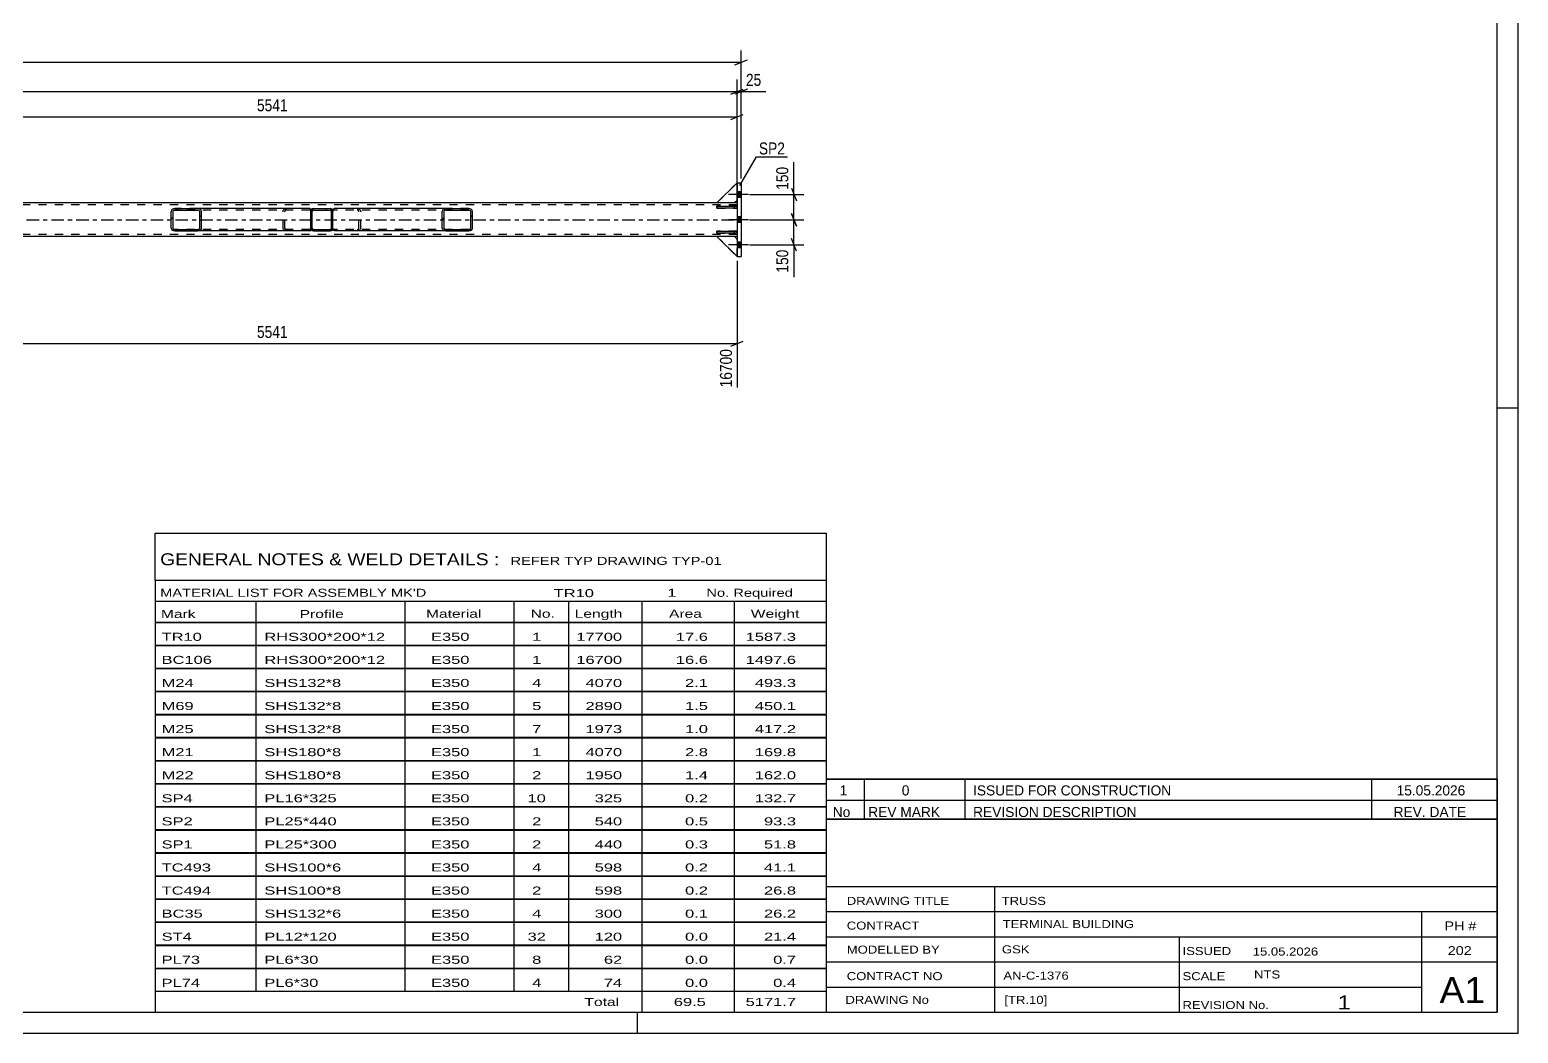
# Model space of a CAD drawing. Header units: millimetres. Extents: x -51 to 790, y -418 to 176.
# Drawn here: x 434.9 to 789.9, y -418.3 to -179.1 of the extents above; entities that cross this region are included whole.
import ezdxf

# ---------------------------------------------------------------- set-up
doc = ezdxf.new("R2010")
doc.units = ezdxf.units.MM
doc.linetypes.add('DXK_LINE_DOT2', pattern=[3.9198, 1.9599, -1.9599])
doc.linetypes.add('DXK_LINE_DOT3', pattern=[5.9187, 2.979, -0.9799, 0.9799, -0.9799])
doc.styles.add('Arial Narrow', font='ARIALN.TTF', dxfattribs={"height": 0.2})

# ---------------------------------------------------------------- blocks, each defined once
blk = doc.blocks.new('Unknown-389637219-15102')
at = {"color": 5, "linetype": 'Continuous'}
for p, q in [((789.86, -418.34), (789.86, 175.66)), ((784.86, -413.34), (784.86, 170.66)), ((789.86, -269.34), (784.86, -269.34)), ((-46.14, -413.34), (784.86, -413.34)), ((579.86, -418.34), (579.86, -413.34)), ((-51.14, -418.34), (789.86, -418.34))]:
    blk.add_line(p, q, dxfattribs=at)
blk = doc.blocks.new('Unknown-389637219-39942')
at = {"color": 7, "linetype": 'Continuous'}
for p, q in [((624.86, -367.29), (624.86, -413.34)), ((624.86, -367.29), (784.86, -367.29)), ((784.86, -367.34), (784.86, -413.34)), ((624.86, -383.34), (784.86, -383.34)), ((665, -383.34), (665, -413.34)), ((624.86, -389.34), (784.86, -389.34)), ((766.86, -413.29), (766.86, -389.29)), ((624.86, -395.34), (784.86, -395.34)), ((709, -395.34), (709, -413.34)), ((624.86, -401.34), (784.86, -401.34)), ((624.86, -407.34), (766.86, -407.34)), ((624.86, -413.34), (784.86, -413.34))]:
    blk.add_line(p, q, dxfattribs=at)
at = {"color": 7, "style": 'Arial Narrow'}
for s, height, width, p in [('DRAWING TITLE', 1.9089, 1.425378, (629.74, -387.73)), ('TRUSS', 1.909, 1.425378, (666.67, -387.75)), ('CONTRACT', 1.909, 1.425378, (629.74, -393.63)), ('TERMINAL BUILDING', 1.9089, 1.425378, (666.92, -393.27)), ('MODELLED BY', 1.9089, 1.425378, (629.74, -399.36)), ('GSK', 1.909, 1.425378, (666.74, -399.3)), ('ISSUED', 1.909, 1.425378, (709.8, -399.7)), ('15.05.2026', 1.909, 1.425378, (726.55, -399.82)), ('CONTRACT NO', 1.9089, 1.425378, (629.74, -405.68)), ('AN-C-1376', 1.909, 1.425378, (667.09, -405.56)), ('SCALE', 1.909, 1.425378, (709.8, -405.69)), ('A1', 6.204, 1.25, (771.1, -411.14)), ('DRAWING No', 1.909, 1.425378, (629.42, -411.34)), ('[TR.10]', 1.909, 1.425378, (667.32, -411.35)), ('REVISION No.', 1.9089, 1.425378, (709.8, -412.57)), ('1', 3.34, 1.5, (746.77, -412.66))]:
    blk.add_text(s, height=height, dxfattribs=dict(at, width=width)).set_placement(p)
at = {"color": 7, "linetype": 'Continuous', "style": 'Arial Narrow'}
for s, height, width, p in [('PH #', 2.1, 1.42538, (772.26, -393.79)), ('202', 2.1, 1.42538, (773.05, -399.69)), ('NTS', 1.909, 1.425378, (726.86, -405.29))]:
    blk.add_text(s, height=height, dxfattribs=dict(at, width=width)).set_placement(p)
blk = doc.blocks.new('Unknown-389637219-39943')
at = {"color": 7, "linetype": 'Continuous'}
for p, q in [((464.86, -299.09), (624.86, -299.09)), ((464.86, -310.34), (464.86, -299.09)), ((624.86, -299.09), (624.86, -310.34)), ((464.86, -310.34), (624.86, -310.34)), ((464.86, -310.34), (464.86, -315.34)), ((624.86, -310.34), (624.86, -315.34)), ((464.86, -315.34), (624.86, -315.34)), ((464.86, -315.34), (464.86, -320.34)), ((488.86, -315.34), (488.86, -320.34)), ((524.36, -315.34), (524.36, -320.34)), ((550.36, -315.34), (550.36, -320.34)), ((563.36, -315.34), (563.36, -320.34)), ((580.86, -315.34), (580.86, -320.34)), ((602.86, -315.34), (602.86, -320.34)), ((624.86, -315.34), (624.86, -320.34)), ((464.86, -320.34), (624.86, -320.34)), ((464.86, -320.39), (464.86, -325.79)), ((464.86, -320.39), (624.86, -320.39)), ((488.86, -320.34), (488.86, -325.84)), ((524.36, -320.34), (524.36, -325.84)), ((550.36, -320.34), (550.36, -325.84)), ((563.36, -320.34), (563.36, -325.84)), ((580.86, -320.34), (580.86, -325.84)), ((602.86, -320.34), (602.86, -325.84)), ((624.86, -320.39), (624.86, -325.79)), ((464.86, -325.79), (624.86, -325.79)), ((464.86, -325.89), (464.86, -331.29)), ((464.86, -325.89), (624.86, -325.89)), ((488.86, -325.84), (488.86, -331.34)), ((524.36, -325.84), (524.36, -331.34)), ((550.36, -325.84), (550.36, -331.34)), ((563.36, -325.84), (563.36, -331.34)), ((580.86, -325.84), (580.86, -331.34)), ((602.86, -325.84), (602.86, -331.34)), ((624.86, -325.89), (624.86, -331.29)), ((464.86, -331.29), (624.86, -331.29)), ((464.86, -331.39), (464.86, -336.79)), ((464.86, -331.39), (624.86, -331.39)), ((488.86, -331.34), (488.86, -336.84)), ((524.36, -331.34), (524.36, -336.84)), ((550.36, -331.34), (550.36, -336.84)), ((563.36, -331.34), (563.36, -336.84)), ((580.86, -331.34), (580.86, -336.84)), ((602.86, -331.34), (602.86, -336.84)), ((624.86, -331.39), (624.86, -336.79)), ((464.86, -336.79), (624.86, -336.79)), ((464.86, -336.89), (464.86, -342.29)), ((464.86, -336.89), (624.86, -336.89)), ((488.86, -336.84), (488.86, -342.34)), ((524.36, -336.84), (524.36, -342.34)), ((550.36, -336.84), (550.36, -342.34)), ((563.36, -336.84), (563.36, -342.34)), ((580.86, -336.84), (580.86, -342.34)), ((602.86, -336.84), (602.86, -342.34)), ((624.86, -336.89), (624.86, -342.29)), ((464.86, -342.29), (624.86, -342.29)), ((464.86, -342.39), (464.86, -347.79)), ((464.86, -342.39), (624.86, -342.39)), ((488.86, -342.34), (488.86, -347.84)), ((524.36, -342.34), (524.36, -347.84)), ((550.36, -342.34), (550.36, -347.84)), ((563.36, -342.34), (563.36, -347.84)), ((580.86, -342.34), (580.86, -347.84)), ((602.86, -342.34), (602.86, -347.84)), ((624.86, -342.39), (624.86, -347.79)), ((464.86, -347.79), (624.86, -347.79)), ((488.86, -347.84), (488.86, -353.34)), ((524.36, -347.84), (524.36, -353.34)), ((550.36, -347.84), (550.36, -353.34)), ((563.36, -347.84), (563.36, -353.34)), ((580.86, -347.84), (580.86, -353.34)), ((602.86, -347.84), (602.86, -353.34)), ((464.86, -347.89), (464.86, -353.29)), ((464.86, -347.89), (624.86, -347.89)), ((624.86, -347.89), (624.86, -353.29)), ((464.86, -353.29), (624.86, -353.29)), ((464.86, -353.39), (464.86, -358.79)), ((464.86, -353.39), (624.86, -353.39)), ((488.86, -353.34), (488.86, -358.84)), ((524.36, -353.34), (524.36, -358.84)), ((550.36, -353.34), (550.36, -358.84)), ((563.36, -353.34), (563.36, -358.84)), ((580.86, -353.34), (580.86, -358.84)), ((602.86, -353.34), (602.86, -358.84)), ((624.86, -353.39), (624.86, -358.79)), ((464.86, -358.79), (624.86, -358.79)), ((464.86, -358.89), (464.86, -364.29)), ((464.86, -358.89), (624.86, -358.89)), ((488.86, -358.84), (488.86, -364.34)), ((524.36, -358.84), (524.36, -364.34)), ((550.36, -358.84), (550.36, -364.34)), ((563.36, -358.84), (563.36, -364.34)), ((580.86, -358.84), (580.86, -364.34)), ((602.86, -358.84), (602.86, -364.34)), ((624.86, -358.89), (624.86, -364.29)), ((464.86, -364.29), (624.86, -364.29)), ((464.86, -364.39), (464.86, -369.79)), ((464.86, -364.39), (624.86, -364.39)), ((488.86, -364.34), (488.86, -369.84)), ((524.36, -364.34), (524.36, -369.84)), ((550.36, -364.34), (550.36, -369.84)), ((563.36, -364.34), (563.36, -369.84)), ((580.86, -364.34), (580.86, -369.84)), ((602.86, -364.34), (602.86, -369.84)), ((624.86, -364.39), (624.86, -369.79)), ((464.86, -369.79), (624.86, -369.79)), ((464.86, -369.89), (464.86, -375.29)), ((464.86, -369.89), (624.86, -369.89)), ((488.86, -369.84), (488.86, -375.34)), ((524.36, -369.84), (524.36, -375.34)), ((550.36, -369.84), (550.36, -375.34)), ((563.36, -369.84), (563.36, -375.34)), ((580.86, -369.84), (580.86, -375.34)), ((602.86, -369.84), (602.86, -375.34)), ((624.86, -369.89), (624.86, -375.29)), ((464.86, -375.29), (624.86, -375.29)), ((464.86, -375.39), (464.86, -380.79)), ((464.86, -375.39), (624.86, -375.39)), ((488.86, -375.34), (488.86, -380.84)), ((524.36, -375.34), (524.36, -380.84)), ((550.36, -375.34), (550.36, -380.84)), ((563.36, -375.34), (563.36, -380.84)), ((580.86, -375.34), (580.86, -380.84)), ((602.86, -375.34), (602.86, -380.84)), ((624.86, -375.39), (624.86, -380.79)), ((464.86, -380.79), (624.86, -380.79)), ((464.86, -380.89), (464.86, -386.29)), ((464.86, -380.89), (624.86, -380.89)), ((488.86, -380.84), (488.86, -386.34)), ((524.36, -380.84), (524.36, -386.34)), ((550.36, -380.84), (550.36, -386.34)), ((563.36, -380.84), (563.36, -386.34)), ((580.86, -380.84), (580.86, -386.34)), ((602.86, -380.84), (602.86, -386.34)), ((624.86, -380.89), (624.86, -386.29)), ((464.86, -386.29), (624.86, -386.29)), ((464.86, -386.39), (464.86, -391.79)), ((464.86, -386.39), (624.86, -386.39)), ((488.86, -386.34), (488.86, -391.84)), ((524.36, -386.34), (524.36, -391.84)), ((550.36, -386.34), (550.36, -391.84)), ((563.36, -386.34), (563.36, -391.84)), ((580.86, -386.34), (580.86, -391.84)), ((602.86, -386.34), (602.86, -391.84)), ((624.86, -386.39), (624.86, -391.79)), ((464.86, -391.79), (624.86, -391.79)), ((464.86, -391.89), (464.86, -397.29)), ((464.86, -391.89), (624.86, -391.89)), ((488.86, -391.84), (488.86, -397.34)), ((524.36, -391.84), (524.36, -397.34)), ((550.36, -391.84), (550.36, -397.34)), ((563.36, -391.84), (563.36, -397.34)), ((580.86, -391.84), (580.86, -397.34)), ((602.86, -391.84), (602.86, -397.34)), ((624.86, -391.89), (624.86, -397.29)), ((464.86, -397.29), (624.86, -397.29)), ((464.86, -397.39), (464.86, -402.79)), ((464.86, -397.39), (624.86, -397.39)), ((488.86, -397.34), (488.86, -402.84)), ((524.36, -397.34), (524.36, -402.84)), ((550.36, -397.34), (550.36, -402.84)), ((563.36, -397.34), (563.36, -402.84)), ((580.86, -397.34), (580.86, -402.84)), ((602.86, -397.34), (602.86, -402.84)), ((624.86, -397.39), (624.86, -402.79)), ((464.86, -402.79), (624.86, -402.79)), ((464.86, -402.89), (464.86, -408.29)), ((464.86, -402.89), (624.86, -402.89)), ((488.86, -402.84), (488.86, -408.34)), ((524.36, -402.84), (524.36, -408.34)), ((550.36, -402.84), (550.36, -408.34)), ((563.36, -402.84), (563.36, -408.34)), ((580.86, -402.84), (580.86, -408.34)), ((602.86, -402.84), (602.86, -408.34)), ((624.86, -402.89), (624.86, -408.29)), ((464.86, -408.29), (624.86, -408.29)), ((464.86, -408.34), (624.86, -408.34)), ((464.86, -408.34), (464.86, -413.34)), ((580.86, -408.34), (580.86, -413.34)), ((602.86, -408.34), (602.86, -413.34)), ((624.86, -408.34), (624.86, -413.34)), ((464.86, -413.34), (624.86, -413.34))]:
    blk.add_line(p, q, dxfattribs=at)
at = {"color": 7, "style": 'Arial Narrow'}
for s, height, width, p in [('GENERAL NOTES & WELD DETAILS :', 2.8633, 1.4, (466.01, -306.78)), ('REFER TYP DRAWING TYP-01', 1.9089, 1.6, (549.56, -306.68)), ("MATERIAL LIST FOR ASSEMBLY MK'D", 1.9089, 1.6, (466.01, -314.28)), ('No. Required', 1.9089, 1.6, (596.27, -314.28)), ('TR10', 1.909, 1.794707, (559.85, -314.37)), ('1', 1.91, 1.794707, (586.94, -314.28)), ('Mark', 1.909, 1.7, (466.19, -319.34)), ('Profile', 1.909, 1.7, (499.27, -319.34)), ('Material', 1.909, 1.7, (529.4, -319.28)), ('No.', 1.909, 1.7, (554.36, -319.28)), ('Length', 1.909, 1.7, (564.86, -319.28)), ('Area', 1.909, 1.7, (587.36, -319.28)), ('Weight', 1.909, 1.7, (606.86, -319.28))]:
    blk.add_text(s, height=height, dxfattribs=dict(at, width=width)).set_placement(p)
at = {"color": 7, "linetype": 'Continuous', "style": 'Arial Narrow'}
for s, height, width, p in [('TR10', 1.909, 1.794707, (466.36, -324.78)), ('RHS300*200*12', 1.9089, 1.794707, (490.86, -324.78)), ('E350', 1.909, 1.794707, (530.6, -324.78)), ('1', 1.91, 1.794707, (554.72, -324.78)), ('17700', 1.909, 1.794707, (565.25, -324.78)), ('17.6', 1.909, 1.794707, (588.99, -324.78)), ('1587.3', 1.909, 1.794707, (605.63, -324.78)), ('BC106', 1.909, 1.794707, (466.36, -330.28)), ('RHS300*200*12', 1.9089, 1.794707, (490.86, -330.28)), ('E350', 1.909, 1.794707, (530.6, -330.28)), ('1', 1.91, 1.794707, (554.72, -330.28)), ('16700', 1.909, 1.794707, (565.25, -330.28)), ('16.6', 1.909, 1.794707, (588.99, -330.28)), ('1497.6', 1.909, 1.794707, (605.63, -330.28)), ('M24', 1.909, 1.794707, (466.36, -335.78)), ('SHS132*8', 1.909, 1.794707, (490.86, -335.78)), ('E350', 1.909, 1.794707, (530.6, -335.78)), ('4', 1.91, 1.794707, (554.72, -335.78)), ('4070', 1.909, 1.794707, (567.44, -335.78)), ('2.1', 1.909, 1.794707, (591.18, -335.78)), ('493.3', 1.909, 1.794707, (607.82, -335.78)), ('M69', 1.909, 1.794707, (466.36, -341.28)), ('SHS132*8', 1.909, 1.794707, (490.86, -341.28)), ('E350', 1.909, 1.794707, (530.6, -341.28)), ('5', 1.91, 1.794707, (554.72, -341.28)), ('2890', 1.909, 1.794707, (567.44, -341.28)), ('1.5', 1.909, 1.794707, (591.18, -341.28)), ('450.1', 1.909, 1.794707, (607.82, -341.28)), ('M25', 1.909, 1.794707, (466.36, -346.78)), ('SHS132*8', 1.909, 1.794707, (490.86, -346.78)), ('E350', 1.909, 1.794707, (530.6, -346.78)), ('7', 1.91, 1.794707, (554.72, -346.78)), ('1973', 1.909, 1.794707, (567.44, -346.78)), ('1.0', 1.909, 1.794707, (591.18, -346.78)), ('417.2', 1.909, 1.794707, (607.82, -346.78)), ('M21', 1.909, 1.794707, (466.36, -352.28)), ('SHS180*8', 1.909, 1.794707, (490.86, -352.28)), ('E350', 1.909, 1.794707, (530.6, -352.28)), ('1', 1.91, 1.794707, (554.72, -352.28)), ('4070', 1.909, 1.794707, (567.44, -352.28)), ('2.8', 1.909, 1.794707, (591.18, -352.28)), ('169.8', 1.909, 1.794707, (607.82, -352.28)), ('M22', 1.909, 1.794707, (466.36, -357.78)), ('SHS180*8', 1.909, 1.794707, (490.86, -357.78)), ('E350', 1.909, 1.794707, (530.6, -357.78)), ('2', 1.91, 1.794707, (554.72, -357.78)), ('1950', 1.909, 1.794707, (567.44, -357.78)), ('1.4', 1.909, 1.794707, (591.18, -357.78)), ('162.0', 1.909, 1.794707, (607.82, -357.78)), ('SP4', 1.909, 1.794707, (466.36, -363.28)), ('PL16*325', 1.909, 1.794707, (490.86, -363.28)), ('E350', 1.909, 1.794707, (530.6, -363.28)), ('10', 1.909, 1.794707, (553.62, -363.28)), ('325', 1.909, 1.794707, (569.63, -363.28)), ('0.2', 1.909, 1.794707, (591.18, -363.28)), ('132.7', 1.909, 1.794707, (607.82, -363.28)), ('SP2', 1.909, 1.794707, (466.36, -368.78)), ('PL25*440', 1.909, 1.794707, (490.86, -368.78)), ('E350', 1.909, 1.794707, (530.6, -368.78)), ('2', 1.91, 1.794707, (554.72, -368.78)), ('540', 1.909, 1.794707, (569.63, -368.78)), ('0.5', 1.909, 1.794707, (591.18, -368.78)), ('93.3', 1.909, 1.794707, (610, -368.78)), ('SP1', 1.909, 1.794707, (466.36, -374.28)), ('PL25*300', 1.909, 1.794707, (490.86, -374.28)), ('E350', 1.909, 1.794707, (530.6, -374.28)), ('2', 1.91, 1.794707, (554.72, -374.28)), ('440', 1.909, 1.794707, (569.63, -374.28)), ('0.3', 1.909, 1.794707, (591.18, -374.28)), ('51.8', 1.909, 1.794707, (610, -374.28)), ('TC493', 1.909, 1.794707, (466.36, -379.78)), ('SHS100*6', 1.909, 1.794707, (490.86, -379.78)), ('E350', 1.909, 1.794707, (530.6, -379.78)), ('4', 1.91, 1.794707, (554.72, -379.78)), ('598', 1.909, 1.794707, (569.63, -379.78)), ('0.2', 1.909, 1.794707, (591.18, -379.78)), ('41.1', 1.909, 1.794707, (610, -379.78)), ('TC494', 1.909, 1.794707, (466.36, -385.28)), ('SHS100*8', 1.909, 1.794707, (490.86, -385.28)), ('E350', 1.909, 1.794707, (530.6, -385.28)), ('2', 1.91, 1.794707, (554.72, -385.28)), ('598', 1.909, 1.794707, (569.63, -385.28)), ('0.2', 1.909, 1.794707, (591.18, -385.28)), ('26.8', 1.909, 1.794707, (610, -385.28)), ('BC35', 1.909, 1.794707, (466.36, -390.78)), ('SHS132*6', 1.909, 1.794707, (490.86, -390.78)), ('E350', 1.909, 1.794707, (530.6, -390.78)), ('4', 1.91, 1.794707, (554.72, -390.78)), ('300', 1.909, 1.794707, (569.63, -390.78)), ('0.1', 1.909, 1.794707, (591.18, -390.78)), ('26.2', 1.909, 1.794707, (610, -390.78)), ('ST4', 1.909, 1.794707, (466.36, -396.28)), ('PL12*120', 1.909, 1.794707, (490.86, -396.28)), ('E350', 1.909, 1.794707, (530.6, -396.28)), ('32', 1.909, 1.794707, (553.62, -396.28)), ('120', 1.909, 1.794707, (569.63, -396.28)), ('0.0', 1.909, 1.794707, (591.18, -396.28)), ('21.4', 1.909, 1.794707, (610, -396.28)), ('PL73', 1.909, 1.794707, (466.36, -401.78)), ('PL6*30', 1.909, 1.794707, (490.86, -401.78)), ('E350', 1.909, 1.794707, (530.6, -401.78)), ('8', 1.91, 1.794707, (554.72, -401.78)), ('62', 1.909, 1.794707, (571.82, -401.78)), ('0.0', 1.909, 1.794707, (591.18, -401.78)), ('0.7', 1.909, 1.794707, (612.19, -401.78)), ('PL74', 1.909, 1.794707, (466.36, -407.28)), ('PL6*30', 1.909, 1.794707, (490.86, -407.28)), ('E350', 1.909, 1.794707, (530.6, -407.28)), ('4', 1.91, 1.794707, (554.72, -407.28)), ('74', 1.909, 1.794707, (571.82, -407.28)), ('0.0', 1.909, 1.794707, (591.18, -407.28)), ('0.4', 1.909, 1.794707, (612.19, -407.28)), ('Total', 1.909, 1.7, (567.19, -411.84)), ('69.5', 1.909, 1.794707, (588.5, -411.84)), ('5171.7', 1.909, 1.794707, (605.63, -411.84))]:
    blk.add_text(s, height=height, dxfattribs=dict(at, width=width)).set_placement(p)
blk = doc.blocks.new('Unknown-389637219-39945')
at = {"color": 7, "linetype": 'Continuous'}
for p, q in [((624.86, -357.79), (784.86, -357.79)), ((784.86, -357.79), (624.86, -357.79)), ((624.86, -357.79), (624.86, -362.79)), ((633.86, -357.79), (633.86, -362.79)), ((657.86, -357.79), (657.86, -362.79)), ((754.86, -357.79), (754.86, -362.79)), ((784.86, -357.79), (784.86, -362.79)), ((624.86, -362.79), (784.86, -362.79)), ((624.86, -362.79), (624.86, -367.29)), ((624.86, -362.79), (784.86, -362.79)), ((633.86, -362.79), (633.86, -367.29)), ((657.86, -362.79), (657.86, -367.29)), ((754.86, -362.79), (754.86, -367.29)), ((784.86, -362.79), (784.86, -367.29)), ((784.86, -367.29), (624.86, -367.29))]:
    blk.add_line(p, q, dxfattribs=at)
at = {"color": 7, "linetype": 'Continuous', "style": 'Arial Narrow'}
for s, height, width, p in [('1', 2.39, 1.196471, (628.02, -361.64)), ('0', 2.39, 1.196471, (642.86, -361.64)), ('ISSUED FOR CONSTRUCTION', 2.3861, 1.196471, (659.86, -361.64)), ('15.05.2026', 2.386, 1.196471, (760.86, -361.64)), ('No', 2.386, 1.2, (626.4, -366.79)), ('REV MARK', 2.386, 1.2, (634.86, -366.79)), ('REVISION DESCRIPTION', 2.3861, 1.2, (659.86, -366.79)), ('REV. DATE', 2.386, 1.2, (760.14, -366.79))]:
    blk.add_text(s, height=height, dxfattribs=dict(at, width=width)).set_placement(p)
blk = doc.blocks.new('Part-389637219-17720 - 17712')
at = {"linetype": 'Continuous'}
h = blk.add_hatch(dxfattribs=at)
h.set_pattern_fill('', scale=0.7, style=0, pattern_type=0)
h.set_pattern_definition([(45, (539.9708, -226.9783), (-1.57154, 1.57154), [])])
h.paths.add_polyline_path([(539.63, -227.03), (539.97, -226.98), (540.26, -226.84), (540.45, -226.63), (540.51, -226.39), (540.51, -222.39), (540.45, -222.14), (540.26, -221.93), (539.97, -221.8), (539.63, -221.75), (534.14, -221.75), (533.81, -221.8), (533.52, -221.93), (533.33, -222.14), (533.27, -222.39), (533.27, -226.39), (533.33, -226.63), (533.52, -226.84), (533.81, -226.98), (534.14, -227.03)])
h.paths.add_polyline_path([(533.98, -226.68), (533.83, -226.61), (533.74, -226.51), (533.7, -226.39), (533.7, -222.39), (533.74, -222.26), (533.83, -222.16), (533.98, -222.09), (534.14, -222.07), (539.63, -222.07), (539.8, -222.09), (539.95, -222.16), (540.04, -222.26), (540.07, -222.39), (540.07, -226.39), (540.04, -226.51), (539.95, -226.61), (539.8, -226.68), (539.63, -226.71), (534.14, -226.71)])
at = {"color": 2, "linetype": 'Continuous'}
for p, q in [((507.21, -221.78), (507.47, -221.75)), ((507.21, -221.78), (507.21, -222.39)), ((534.14, -221.75), (507.47, -221.75)), ((533.33, -222.14), (533.27, -222.39)), ((533.27, -226.39), (533.27, -222.39)), ((533.7, -222.39), (533.74, -222.26)), ((533.7, -226.39), (533.7, -222.39)), ((534.14, -221.75), (533.81, -221.8)), ((533.98, -222.09), (534.14, -222.07)), ((534.14, -221.75), (539.63, -221.75)), ((534.14, -222.07), (539.63, -222.07)), ((539.97, -221.8), (539.63, -221.75)), ((539.63, -222.07), (539.8, -222.09)), ((540.04, -222.26), (540.07, -222.39)), ((540.07, -226.39), (540.07, -222.39)), ((540.51, -222.39), (540.45, -222.14)), ((540.51, -226.39), (540.51, -222.39)), ((507.21, -226.98), (507.21, -226.39)), ((507.21, -226.99), (507.21, -226.98)), ((507.47, -227.03), (507.21, -226.99)), ((534.14, -227.03), (507.47, -227.03)), ((533.27, -226.39), (533.33, -226.63)), ((533.74, -226.51), (533.7, -226.39)), ((533.81, -226.98), (534.14, -227.03)), ((534.14, -226.71), (533.98, -226.68)), ((534.14, -226.71), (539.63, -226.71)), ((534.14, -227.03), (539.63, -227.03)), ((539.8, -226.68), (539.63, -226.71)), ((539.63, -227.03), (539.97, -226.98)), ((540.07, -226.39), (540.04, -226.51)), ((540.45, -226.63), (540.51, -226.39))]:
    blk.add_line(p, q, dxfattribs=at)
at = {"color": 7, "linetype": 'DXK_LINE_DOT2'}
for p, q in [((507.21, -221.78), (507.21, -222.13)), ((507.3, -222.09), (507.21, -222.13)), ((507.21, -226.84), (507.21, -222.39)), ((507.47, -222.07), (507.3, -222.09)), ((539.63, -222.07), (507.47, -222.07)), ((512.96, -221.75), (513.3, -221.8)), ((513.13, -222.09), (512.96, -222.07)), ((513.4, -222.39), (513.37, -222.26)), ((513.4, -226.39), (513.4, -222.39)), ((513.77, -222.14), (513.84, -222.39)), ((513.84, -226.39), (513.84, -222.39)), ((539.63, -221.75), (534.14, -221.75)), ((507.21, -226.64), (507.3, -226.68)), ((507.3, -226.68), (507.47, -226.71)), ((539.63, -226.71), (507.47, -226.71)), ((512.96, -226.71), (513.13, -226.68)), ((513.3, -226.98), (512.96, -227.03)), ((513.37, -226.51), (513.4, -226.39)), ((513.84, -226.39), (513.77, -226.63)), ((539.63, -227.03), (534.14, -227.03))]:
    blk.add_line(p, q, dxfattribs=at)
for centre, radius, start, end in [((513.03, -222.48), 0.401, 32.4104, 75.4453), ((513.1, -222.57), 0.802, 32.4104, 75.4453), ((513.03, -226.29), 0.401, 284.5547, 327.5896), ((513.1, -226.2), 0.802, 284.5547, 327.5896)]:
    blk.add_arc(centre, radius, start, end, dxfattribs=at)
at = {"color": 2, "linetype": 'Continuous'}
for centre, radius, start, end in [((534.01, -222.57), 0.802, 104.5547, 147.5896), ((534.08, -222.48), 0.401, 104.5547, 147.5896), ((539.7, -222.48), 0.401, 32.4104, 75.4453), ((539.77, -222.57), 0.802, 32.4104, 75.4453), ((534.01, -226.2), 0.802, 212.4104, 255.4453), ((534.08, -226.29), 0.401, 212.4104, 255.4453), ((539.7, -226.29), 0.401, 284.5547, 327.5896), ((539.77, -226.2), 0.802, 284.5547, 327.5896)]:
    blk.add_arc(centre, radius, start, end, dxfattribs=at)
blk = doc.blocks.new('Part-389637219-17726 - 17712')
at = {"linetype": 'Continuous'}
h = blk.add_hatch(dxfattribs=at)
h.set_pattern_fill('', scale=0.7, style=0, pattern_type=0)
h.set_pattern_definition([(45, (506.8196, -226.9783), (-1.57154, 1.57154), [])])
h.paths.add_polyline_path([(506.57, -227.03), (506.82, -226.98), (507.03, -226.84), (507.17, -226.63), (507.21, -226.39), (507.21, -222.39), (507.17, -222.14), (507.03, -221.93), (506.82, -221.8), (506.57, -221.75), (502.57, -221.75), (502.33, -221.8), (502.12, -221.93), (501.98, -222.14), (501.93, -222.39), (501.93, -226.39), (501.98, -226.63), (502.12, -226.84), (502.33, -226.98), (502.57, -227.03)])
h.paths.add_polyline_path([(502.45, -226.68), (502.35, -226.61), (502.28, -226.51), (502.25, -226.39), (502.25, -222.39), (502.28, -222.26), (502.35, -222.16), (502.45, -222.09), (502.57, -222.07), (506.57, -222.07), (506.7, -222.09), (506.8, -222.16), (506.87, -222.26), (506.89, -222.39), (506.89, -226.39), (506.87, -226.51), (506.8, -226.61), (506.7, -226.68), (506.57, -226.71), (502.57, -226.71)])
at = {"color": 7, "linetype": 'DXK_LINE_DOT2'}
for p, q in [((501.93, -222.39), (501.98, -222.14)), ((501.93, -226.39), (501.93, -222.39)), ((502.28, -222.26), (502.25, -222.39)), ((502.25, -226.39), (502.25, -222.39)), ((502.33, -221.8), (502.57, -221.75)), ((502.57, -222.07), (502.45, -222.09)), ((502.57, -221.75), (506.57, -221.75)), ((502.57, -222.07), (506.57, -222.07)), ((506.57, -221.75), (506.82, -221.8)), ((506.7, -222.09), (506.57, -222.07)), ((506.89, -222.39), (506.87, -222.26)), ((506.89, -226.39), (506.89, -222.39)), ((507.17, -222.14), (507.21, -222.39)), ((507.21, -226.39), (507.21, -222.39)), ((501.98, -226.63), (501.93, -226.39)), ((502.25, -226.39), (502.28, -226.51)), ((502.57, -227.03), (502.33, -226.98)), ((502.45, -226.68), (502.57, -226.71)), ((502.57, -226.71), (506.57, -226.71)), ((502.57, -227.03), (506.57, -227.03)), ((506.57, -226.71), (506.7, -226.68)), ((506.82, -226.98), (506.57, -227.03)), ((506.87, -226.51), (506.89, -226.39)), ((507.21, -226.39), (507.17, -226.63))]:
    blk.add_line(p, q, dxfattribs=at)
at = {"color": 2, "linetype": 'Continuous'}
for p, q in [((501.98, -222.14), (501.93, -222.39)), ((501.93, -226.39), (501.93, -222.39)), ((502.25, -222.39), (502.28, -222.26)), ((502.25, -226.39), (502.25, -222.39)), ((502.57, -221.75), (502.33, -221.8)), ((502.45, -222.09), (502.57, -222.07)), ((502.57, -221.75), (506.57, -221.75)), ((502.57, -222.07), (506.57, -222.07)), ((506.82, -221.8), (506.57, -221.75)), ((506.57, -222.07), (506.7, -222.09)), ((506.87, -222.26), (506.89, -222.39)), ((506.89, -226.39), (506.89, -222.39)), ((507.21, -222.39), (507.17, -222.14)), ((507.21, -226.39), (507.21, -222.39)), ((501.93, -226.39), (501.98, -226.63)), ((502.28, -226.51), (502.25, -226.39)), ((502.33, -226.98), (502.57, -227.03)), ((502.57, -226.71), (502.45, -226.68)), ((502.57, -226.71), (506.57, -226.71)), ((502.57, -227.03), (506.57, -227.03)), ((506.7, -226.68), (506.57, -226.71)), ((506.57, -227.03), (506.82, -226.98)), ((506.89, -226.39), (506.87, -226.51)), ((507.17, -226.63), (507.21, -226.39))]:
    blk.add_line(p, q, dxfattribs=at)
at = {"color": 7, "linetype": 'DXK_LINE_DOT2'}
for centre, radius, start, end in [((502.57, -222.39), 0.64, 112.5, 157.5), ((502.57, -222.39), 0.32, 112.5, 157.5), ((506.57, -222.39), 0.32, 22.5, 67.5), ((506.57, -222.39), 0.64, 22.5, 67.5), ((502.57, -226.39), 0.64, 202.5, 247.5), ((502.57, -226.39), 0.32, 202.5, 247.5), ((506.57, -226.39), 0.32, 292.5, 337.5), ((506.57, -226.39), 0.64, 292.5, 337.5)]:
    blk.add_arc(centre, radius, start, end, dxfattribs=at)
at = {"color": 2, "linetype": 'Continuous'}
for centre, radius, start, end in [((502.57, -222.39), 0.64, 112.5, 157.5), ((502.57, -222.39), 0.32, 112.5, 157.5), ((506.57, -222.39), 0.32, 22.5, 67.5), ((506.57, -222.39), 0.64, 22.5, 67.5), ((502.57, -226.39), 0.64, 202.5, 247.5), ((502.57, -226.39), 0.32, 202.5, 247.5), ((506.57, -226.39), 0.32, 292.5, 337.5), ((506.57, -226.39), 0.64, 292.5, 337.5)]:
    blk.add_arc(centre, radius, start, end, dxfattribs=at)
blk = doc.blocks.new('Part-389637219-17791 - 17712')
at = {"color": 2, "linetype": 'Continuous'}
for p, q in [((598.77, -220.39), (13.93, -220.39)), ((603.57, -220.39), (602.97, -220.39)), ((598.77, -228.39), (13.93, -228.39)), ((603.57, -228.39), (602.97, -228.39))]:
    blk.add_line(p, q, dxfattribs=at)
at = {"color": 7, "linetype": 'DXK_LINE_DOT2'}
for p, q in [((603.57, -220.87), (13.93, -220.87)), ((602.97, -220.39), (598.77, -220.39)), ((603.57, -220.39), (603.57, -228.39)), ((603.57, -227.91), (13.93, -227.91)), ((602.97, -228.39), (598.77, -228.39))]:
    blk.add_line(p, q, dxfattribs=at)
at = {"color": 7, "linetype": 'DXK_LINE_DOT3'}
blk.add_line((13.93, -224.39), (603.57, -224.39), dxfattribs=at)
blk = doc.blocks.new('Part-389637219-17794 - 17712')
at = {"color": 2, "linetype": 'Continuous'}
for p, q in [((602.97, -228.39), (598.77, -228.39)), ((598.77, -228.39), (603.57, -233.19)), ((603.57, -228.99), (602.97, -228.39))]:
    blk.add_line(p, q, dxfattribs=at)
at = {"color": 7, "linetype": 'DXK_LINE_DOT2'}
blk.add_line((603.57, -233.19), (603.57, -228.99), dxfattribs=at)
blk = doc.blocks.new('Part-389637219-17796 - 17712')
at = {"color": 7, "linetype": 'DXK_LINE_DOT2'}
for p, q in [((598.77, -220.39), (603.57, -215.59)), ((603.57, -215.59), (603.57, -219.79)), ((603.57, -219.79), (602.97, -220.39)), ((602.97, -220.39), (598.77, -220.39))]:
    blk.add_line(p, q, dxfattribs=at)
blk = doc.blocks.new('Part-389637219-17798 - 17712')
at = {"color": 7, "linetype": 'DXK_LINE_DOT2'}
for p, q in [((598.77, -220.39), (603.57, -215.59)), ((603.57, -215.59), (603.57, -219.79)), ((603.57, -219.79), (602.97, -220.39)), ((602.97, -220.39), (598.77, -220.39))]:
    blk.add_line(p, q, dxfattribs=at)
blk = doc.blocks.new('Part-389637219-17799 - 17712')
at = {"color": 7, "linetype": 'DXK_LINE_DOT2'}
for p, q in [((603.57, -221.15), (598.77, -221.15)), ((598.77, -221.15), (598.77, -221.63)), ((598.77, -221.63), (603.57, -221.63)), ((602.97, -221.63), (602.97, -221.15)), ((603.57, -221.63), (603.57, -221.15))]:
    blk.add_line(p, q, dxfattribs=at)
blk = doc.blocks.new('Part-389637219-17800 - 17712')
at = {"color": 7, "linetype": 'DXK_LINE_DOT2'}
for p, q in [((603.57, -227.15), (598.77, -227.15)), ((598.77, -227.15), (598.77, -227.63)), ((602.97, -227.63), (602.97, -227.15)), ((603.57, -227.63), (603.57, -227.15)), ((598.77, -227.63), (603.57, -227.63))]:
    blk.add_line(p, q, dxfattribs=at)
blk = doc.blocks.new('Part-389637219-17801 - 17712')
at = {"color": 2, "linetype": 'Continuous'}
for p, q in [((598.77, -221.63), (598.77, -221.15)), ((598.77, -221.15), (603.57, -221.15)), ((603.57, -221.63), (598.77, -221.63)), ((603.57, -221.15), (603.57, -221.63))]:
    blk.add_line(p, q, dxfattribs=at)
at = {"color": 7, "linetype": 'DXK_LINE_DOT2'}
blk.add_line((602.97, -221.63), (602.97, -221.15), dxfattribs=at)
blk = doc.blocks.new('Part-389637219-17737 - 17712')
at = {"linetype": 'Continuous'}
h = blk.add_hatch(dxfattribs=at)
h.set_pattern_fill('', scale=0.7, style=0, pattern_type=0)
h.set_pattern_definition([(45, (475.342, -226.9783), (-1.57154, 1.57154), [])])
h.paths.add_polyline_path([(475.01, -227.03), (475.34, -226.98), (475.63, -226.84), (475.82, -226.63), (475.88, -226.39), (475.88, -222.39), (475.82, -222.14), (475.63, -221.93), (475.34, -221.8), (475.01, -221.75), (469.51, -221.75), (469.18, -221.8), (468.89, -221.93), (468.7, -222.14), (468.64, -222.39), (468.64, -226.39), (468.7, -226.63), (468.89, -226.84), (469.18, -226.98), (469.51, -227.03)])
h.paths.add_polyline_path([(469.35, -226.68), (469.2, -226.61), (469.11, -226.51), (469.08, -226.39), (469.08, -222.39), (469.11, -222.26), (469.2, -222.16), (469.35, -222.09), (469.51, -222.07), (475.01, -222.07), (475.17, -222.09), (475.32, -222.16), (475.41, -222.26), (475.45, -222.39), (475.45, -226.39), (475.41, -226.51), (475.32, -226.61), (475.17, -226.68), (475.01, -226.71), (469.51, -226.71)])
at = {"color": 2, "linetype": 'Continuous'}
for p, q in [((468.7, -222.14), (468.64, -222.39)), ((468.64, -226.39), (468.64, -222.39)), ((469.08, -222.39), (469.11, -222.26)), ((469.08, -226.39), (469.08, -222.39)), ((469.51, -221.75), (469.18, -221.8)), ((469.35, -222.09), (469.51, -222.07)), ((469.51, -221.75), (475.01, -221.75)), ((469.51, -222.07), (475.01, -222.07)), ((501.68, -221.75), (475.01, -221.75)), ((475.34, -221.8), (475.01, -221.75)), ((475.01, -222.07), (475.17, -222.09)), ((475.41, -222.26), (475.45, -222.39)), ((475.45, -226.39), (475.45, -222.39)), ((475.88, -222.39), (475.82, -222.14)), ((475.88, -226.39), (475.88, -222.39)), ((501.68, -221.75), (501.93, -221.78)), ((501.93, -221.78), (501.93, -221.8)), ((501.93, -221.8), (501.93, -221.93)), ((501.93, -221.93), (501.93, -222.39)), ((468.64, -226.39), (468.7, -226.63)), ((469.11, -226.51), (469.08, -226.39)), ((469.18, -226.98), (469.51, -227.03)), ((469.51, -226.71), (469.35, -226.68)), ((469.51, -226.71), (475.01, -226.71)), ((469.51, -227.03), (475.01, -227.03)), ((475.17, -226.68), (475.01, -226.71)), ((475.01, -227.03), (475.34, -226.98)), ((501.68, -227.03), (475.01, -227.03)), ((475.45, -226.39), (475.41, -226.51)), ((475.82, -226.63), (475.88, -226.39)), ((501.68, -227.03), (501.93, -226.99)), ((501.93, -226.99), (501.93, -226.39))]:
    blk.add_line(p, q, dxfattribs=at)
at = {"color": 7, "linetype": 'DXK_LINE_DOT2'}
for p, q in [((475.01, -221.75), (469.51, -221.75)), ((501.68, -222.07), (469.51, -222.07)), ((495.31, -222.39), (495.37, -222.14)), ((495.31, -226.39), (495.31, -222.39)), ((495.78, -222.26), (495.75, -222.39)), ((495.75, -226.39), (495.75, -222.39)), ((495.85, -221.8), (496.19, -221.75)), ((496.19, -222.07), (496.02, -222.09)), ((501.85, -222.09), (501.68, -222.07)), ((501.93, -222.13), (501.85, -222.09)), ((501.93, -221.93), (501.93, -222.13)), ((501.93, -226.39), (501.93, -222.14)), ((501.68, -226.71), (469.51, -226.71)), ((475.01, -227.03), (469.51, -227.03)), ((495.37, -226.63), (495.31, -226.39)), ((495.75, -226.39), (495.78, -226.51)), ((496.19, -227.03), (495.85, -226.98)), ((496.02, -226.68), (496.19, -226.71)), ((501.68, -226.71), (501.85, -226.68)), ((501.85, -226.68), (501.93, -226.64))]:
    blk.add_line(p, q, dxfattribs=at)
at = {"color": 2, "linetype": 'Continuous'}
for centre, radius, start, end in [((469.38, -222.57), 0.802, 104.5547, 147.5896), ((469.45, -222.48), 0.401, 104.5547, 147.5896), ((475.07, -222.48), 0.401, 32.4104, 75.4453), ((475.14, -222.57), 0.802, 32.4104, 75.4453), ((469.38, -226.2), 0.802, 212.4104, 255.4453), ((469.45, -226.29), 0.401, 212.4104, 255.4453), ((475.07, -226.29), 0.401, 284.5547, 327.5896), ((475.14, -226.2), 0.802, 284.5547, 327.5896)]:
    blk.add_arc(centre, radius, start, end, dxfattribs=at)
at = {"color": 7, "linetype": 'DXK_LINE_DOT2'}
for centre, radius, start, end in [((496.05, -222.57), 0.802, 104.5547, 147.5896), ((496.12, -222.48), 0.401, 104.5547, 147.5896), ((496.05, -226.2), 0.802, 212.4104, 255.4453), ((496.12, -226.29), 0.401, 212.4104, 255.4453)]:
    blk.add_arc(centre, radius, start, end, dxfattribs=at)
blk = doc.blocks.new('Part-389637219-17802 - 17712')
at = {"color": 2, "linetype": 'Continuous'}
for p, q in [((598.77, -227.63), (598.77, -227.15)), ((598.77, -227.15), (603.57, -227.15)), ((603.57, -227.15), (603.57, -227.63)), ((603.57, -227.63), (598.77, -227.63))]:
    blk.add_line(p, q, dxfattribs=at)
at = {"color": 7, "linetype": 'DXK_LINE_DOT2'}
blk.add_line((602.97, -227.63), (602.97, -227.15), dxfattribs=at)
blk = doc.blocks.new('Part-389637219-17751 - 17712')
at = {"color": 2, "linetype": 'Continuous'}
for p, q in [((603.57, -215.59), (603.57, -233.19)), ((603.57, -215.59), (604.57, -215.59)), ((604.57, -215.59), (604.57, -233.19)), ((603.57, -233.19), (604.57, -233.19))]:
    blk.add_line(p, q, dxfattribs=at)
blk = doc.blocks.new('Part-389637219-17793 - 17712')
at = {"color": 7, "linetype": 'DXK_LINE_DOT2'}
for p, q in [((602.97, -228.39), (598.77, -228.39)), ((598.77, -228.39), (603.57, -233.19)), ((603.57, -228.99), (602.97, -228.39)), ((603.57, -233.19), (603.57, -228.99))]:
    blk.add_line(p, q, dxfattribs=at)
blk = doc.blocks.new('Part-389637219-17795 - 17712')
at = {"color": 7, "linetype": 'DXK_LINE_DOT2'}
for p, q in [((602.97, -228.39), (598.77, -228.39)), ((598.77, -228.39), (603.57, -233.19)), ((603.57, -228.99), (602.97, -228.39)), ((603.57, -233.19), (603.57, -228.99))]:
    blk.add_line(p, q, dxfattribs=at)
blk = doc.blocks.new('Part-389637219-17797 - 17712')
at = {"color": 2, "linetype": 'Continuous'}
for p, q in [((598.77, -220.39), (603.57, -215.59)), ((603.57, -219.79), (602.97, -220.39)), ((602.97, -220.39), (598.77, -220.39))]:
    blk.add_line(p, q, dxfattribs=at)
at = {"color": 7, "linetype": 'DXK_LINE_DOT2'}
blk.add_line((603.57, -219.79), (603.57, -215.59), dxfattribs=at)
blk = doc.blocks.new('Bolt-389637219-17886 - 17712')
at = {"linetype": 'Continuous'}
for points in [[(603.57, -217.73), (603.57, -219.05), (604.57, -219.05), (604.57, -217.73)], [(603.57, -217.73), (603.57, -219.05), (604.57, -219.05), (604.57, -217.73)], [(603.57, -217.73), (603.57, -219.05), (604.57, -219.05), (604.57, -217.73)], [(603.57, -217.73), (603.57, -219.05), (604.57, -219.05), (604.57, -217.73)], [(603.57, -223.73), (603.57, -225.05), (604.57, -225.05), (604.57, -223.73)], [(603.57, -223.73), (603.57, -225.05), (604.57, -225.05), (604.57, -223.73)], [(603.57, -229.73), (603.57, -231.05), (604.57, -231.05), (604.57, -229.73)], [(603.57, -229.73), (603.57, -231.05), (604.57, -231.05), (604.57, -229.73)], [(603.57, -229.73), (603.57, -231.05), (604.57, -231.05), (604.57, -229.73)], [(603.57, -229.73), (603.57, -231.05), (604.57, -231.05), (604.57, -229.73)]]:
    blk.add_hatch(color=1, dxfattribs=at).paths.add_polyline_path(points)
at = {"color": 1, "linetype": 'Continuous'}
for p, q in [((606.33, -218.39), (601.57, -218.39)), ((606.33, -218.39), (601.57, -218.39)), ((606.33, -218.39), (601.57, -218.39)), ((606.33, -218.39), (601.57, -218.39)), ((604.57, -217.73), (603.57, -217.73)), ((604.57, -217.73), (603.57, -217.73)), ((604.57, -217.73), (603.57, -217.73)), ((604.57, -217.73), (603.57, -217.73)), ((604.57, -219.05), (603.57, -219.05)), ((604.57, -219.05), (603.57, -219.05)), ((604.57, -219.05), (603.57, -219.05)), ((604.57, -219.05), (603.57, -219.05)), ((606.33, -224.39), (601.57, -224.39)), ((606.33, -224.39), (601.57, -224.39)), ((604.57, -223.73), (603.57, -223.73)), ((604.57, -223.73), (603.57, -223.73)), ((604.57, -225.05), (603.57, -225.05)), ((604.57, -225.05), (603.57, -225.05)), ((606.33, -230.39), (601.57, -230.39)), ((606.33, -230.39), (601.57, -230.39)), ((606.33, -230.39), (601.57, -230.39)), ((606.33, -230.39), (601.57, -230.39)), ((604.57, -229.73), (603.57, -229.73)), ((604.57, -229.73), (603.57, -229.73)), ((604.57, -229.73), (603.57, -229.73)), ((604.57, -229.73), (603.57, -229.73)), ((604.57, -231.05), (603.57, -231.05)), ((604.57, -231.05), (603.57, -231.05)), ((604.57, -231.05), (603.57, -231.05)), ((604.57, -231.05), (603.57, -231.05))]:
    blk.add_line(p, q, dxfattribs=at)
blk = doc.blocks.new('StraightDimension-389637219-24323 - 17712')
at = {"color": 7, "linetype": 'Continuous'}
for p, q in [((603.57, -214.59), (603.57, -190.98)), ((604.57, -214.59), (604.57, -190.98)), ((602.07, -194.43), (605.07, -193.23)), ((606.07, -193.23), (603.07, -194.43)), ((603.57, -193.83), (604.57, -193.83))]:
    blk.add_line(p, q, dxfattribs=at)
at = {"color": 0}
blk.add_wipeout([(609.96, -193.08), (609.96, -188.88), (605.1, -188.88), (605.1, -193.08)], dxfattribs=at)
at = {"color": 7, "linetype": 'Continuous'}
blk.add_line((604.57, -193.83), (610.48, -193.83), dxfattribs=at)
blk.add_line((604.57, -193.83), (610.48, -193.83), dxfattribs=at)
at = {"color": 3, "style": 'Arial Narrow'}
blk.add_text('25', height=2.863, dxfattribs=at).set_placement((605.7, -192.48))
blk = doc.blocks.new('StraightDimension-389637219-24324 - 17712')
at = {"color": 7, "linetype": 'Continuous'}
for p, q in [((603.57, -214.59), (603.57, -190.98)), ((1.03, -193.83), (603.57, -193.83)), ((602.07, -194.43), (605.07, -193.23))]:
    blk.add_line(p, q, dxfattribs=at)
blk = doc.blocks.new('StraightDimension-389637219-24482 - 17712')
at = {"color": 7, "linetype": 'Continuous'}
for p, q in [((604.57, -214.59), (604.57, -184.01)), ((0.03, -186.86), (604.57, -186.86)), ((603.07, -187.46), (606.07, -186.26))]:
    blk.add_line(p, q, dxfattribs=at)
blk = doc.blocks.new('StraightDimension-389637219-24500 - 17712')
at = {"color": 7, "linetype": 'Continuous'}
for p, q in [((603.57, -234.19), (603.57, -264.36)), ((381.93, -238.14), (381.93, -264.36)), ((383.43, -253.32), (380.43, -254.52)), ((381.93, -253.92), (603.57, -253.92)), ((602.07, -254.52), (605.07, -253.32))]:
    blk.add_line(p, q, dxfattribs=at)
at = {"color": 0}
blk.add_wipeout([(497.01, -253.17), (497.01, -248.97), (488.5, -248.97), (488.5, -253.17)], dxfattribs=at)
at = {"color": 0, "linetype": 'Continuous'}
blk.add_wipeout([(602.97, -254.62), (598.77, -254.62), (598.77, -264.96), (602.97, -264.96)], dxfattribs=at)
at = {"color": 3, "style": 'Arial Narrow'}
blk.add_text('5541', height=2.863, dxfattribs=at).set_placement((489.1, -252.57))
at = {"color": 3, "linetype": 'Continuous', "style": 'Arial Narrow'}
blk.add_text('16700', height=2.863, rotation=90.0002, dxfattribs=at).set_placement((602.37, -264.36))
blk = doc.blocks.new('StraightDimension-389637219-30839 - 17712')
at = {"color": 7, "linetype": 'Continuous'}
for p, q in [((381.93, -218.54), (381.93, -197.02)), ((603.57, -219.39), (603.57, -197.02)), ((383.43, -199.27), (380.43, -200.47)), ((381.93, -199.87), (603.57, -199.87)), ((602.07, -200.47), (605.07, -199.27))]:
    blk.add_line(p, q, dxfattribs=at)
at = {"color": 0}
blk.add_wipeout([(497.01, -199.12), (497.01, -194.92), (488.5, -194.92), (488.5, -199.12)], dxfattribs=at)
at = {"color": 3, "style": 'Arial Narrow'}
blk.add_text('5541', height=2.863, dxfattribs=at).set_placement((489.1, -198.52))
blk = doc.blocks.new('StraightDimension-389637219-38829 - 17712')
at = {"color": 7, "linetype": 'Continuous'}
for p, q in [((606.58, -218.39), (619.54, -218.39)), ((616.54, -216.89), (617.74, -219.89)), ((617.14, -224.39), (617.14, -218.39)), ((617.74, -225.89), (616.54, -222.89)), ((606.58, -224.39), (619.54, -224.39))]:
    blk.add_line(p, q, dxfattribs=at)
at = {"color": 0}
blk.add_wipeout([(616.39, -211.18), (612.19, -211.18), (612.19, -217.86), (616.39, -217.86)], dxfattribs=at)
at = {"color": 7, "linetype": 'Continuous'}
blk.add_line((617.14, -218.39), (617.14, -210.65), dxfattribs=at)
blk.add_line((617.14, -218.39), (617.14, -210.65), dxfattribs=at)
at = {"color": 3, "style": 'Arial Narrow'}
blk.add_text('150', height=2.863, rotation=90.0002, dxfattribs=at).set_placement((615.79, -217.26))
blk = doc.blocks.new('StraightDimension-389637219-38830 - 17712')
at = {"color": 7, "linetype": 'Continuous'}
for p, q in [((616.54, -222.89), (617.74, -225.89)), ((606.58, -224.39), (619.54, -224.39)), ((617.14, -230.39), (617.14, -224.39)), ((606.58, -230.39), (619.54, -230.39)), ((617.74, -231.89), (616.54, -228.89))]:
    blk.add_line(p, q, dxfattribs=at)
at = {"color": 0}
blk.add_wipeout([(616.39, -230.91), (612.19, -230.91), (612.19, -237.6), (616.39, -237.6)], dxfattribs=at)
at = {"color": 7, "linetype": 'Continuous'}
blk.add_line((617.14, -230.39), (617.14, -238.12), dxfattribs=at)
blk.add_line((617.14, -230.39), (617.14, -238.12), dxfattribs=at)
at = {"color": 3, "style": 'Arial Narrow'}
blk.add_text('150', height=2.863, rotation=90.0002, dxfattribs=at).set_placement((615.79, -237))
blk = doc.blocks.new('Mark-389637219-24276 - 17712')
at = {"color": 0}
blk.add_wipeout([(615, -208.83), (615, -205.83), (608.79, -205.83), (608.79, -208.83)], dxfattribs=at)
blk.add_wipeout([(615, -208.83), (615, -205.83), (608.79, -205.83), (608.79, -208.83)], dxfattribs=at)
at = {"color": 30, "linetype": 'Continuous'}
for p, q in [((604.25, -216.25), (608.19, -209.43)), ((608.19, -209.43), (615.6, -209.43))]:
    blk.add_line(p, q, dxfattribs=at)
at = {"color": 3, "style": 'Arial Narrow'}
blk.add_text('SP2', height=2.863, dxfattribs=at).set_placement((608.79, -208.83))

msp = doc.modelspace()

# ---------------------------------------------------------------- block references
for name in ['Unknown-389637219-15102', 'Part-389637219-17796 - 17712', 'Part-389637219-17798 - 17712', 'Part-389637219-17797 - 17712', 'Part-389637219-17751 - 17712', 'Bolt-389637219-17886 - 17712', 'Part-389637219-17791 - 17712', 'Part-389637219-17737 - 17712', 'Part-389637219-17726 - 17712', 'Part-389637219-17720 - 17712', 'Part-389637219-17799 - 17712', 'Part-389637219-17801 - 17712', 'Part-389637219-17800 - 17712', 'Part-389637219-17802 - 17712', 'Part-389637219-17794 - 17712', 'Part-389637219-17793 - 17712', 'Part-389637219-17795 - 17712', 'Unknown-389637219-39943', 'Unknown-389637219-39945', 'Unknown-389637219-39942']:
    msp.add_blockref(name, (0, 0))

# ---------------------------------------------------------------- next in the draw order: block references
for name in ['StraightDimension-389637219-24323 - 17712', 'StraightDimension-389637219-24500 - 17712']:
    msp.add_blockref(name, (0, 0))

# ---------------------------------------------------------------- next in the draw order: block references
msp.add_blockref('StraightDimension-389637219-24324 - 17712', (0, 0))

# ---------------------------------------------------------------- next in the draw order: block references
msp.add_blockref('StraightDimension-389637219-24482 - 17712', (0, 0))

# ---------------------------------------------------------------- next in the draw order: block references
msp.add_blockref('StraightDimension-389637219-30839 - 17712', (0, 0))

# ---------------------------------------------------------------- next in the draw order: block references
msp.add_blockref('StraightDimension-389637219-38829 - 17712', (0, 0))

# ---------------------------------------------------------------- next in the draw order: block references
for name in ['Mark-389637219-24276 - 17712', 'StraightDimension-389637219-38830 - 17712']:
    msp.add_blockref(name, (0, 0))

doc.saveas('drawing.dxf')
